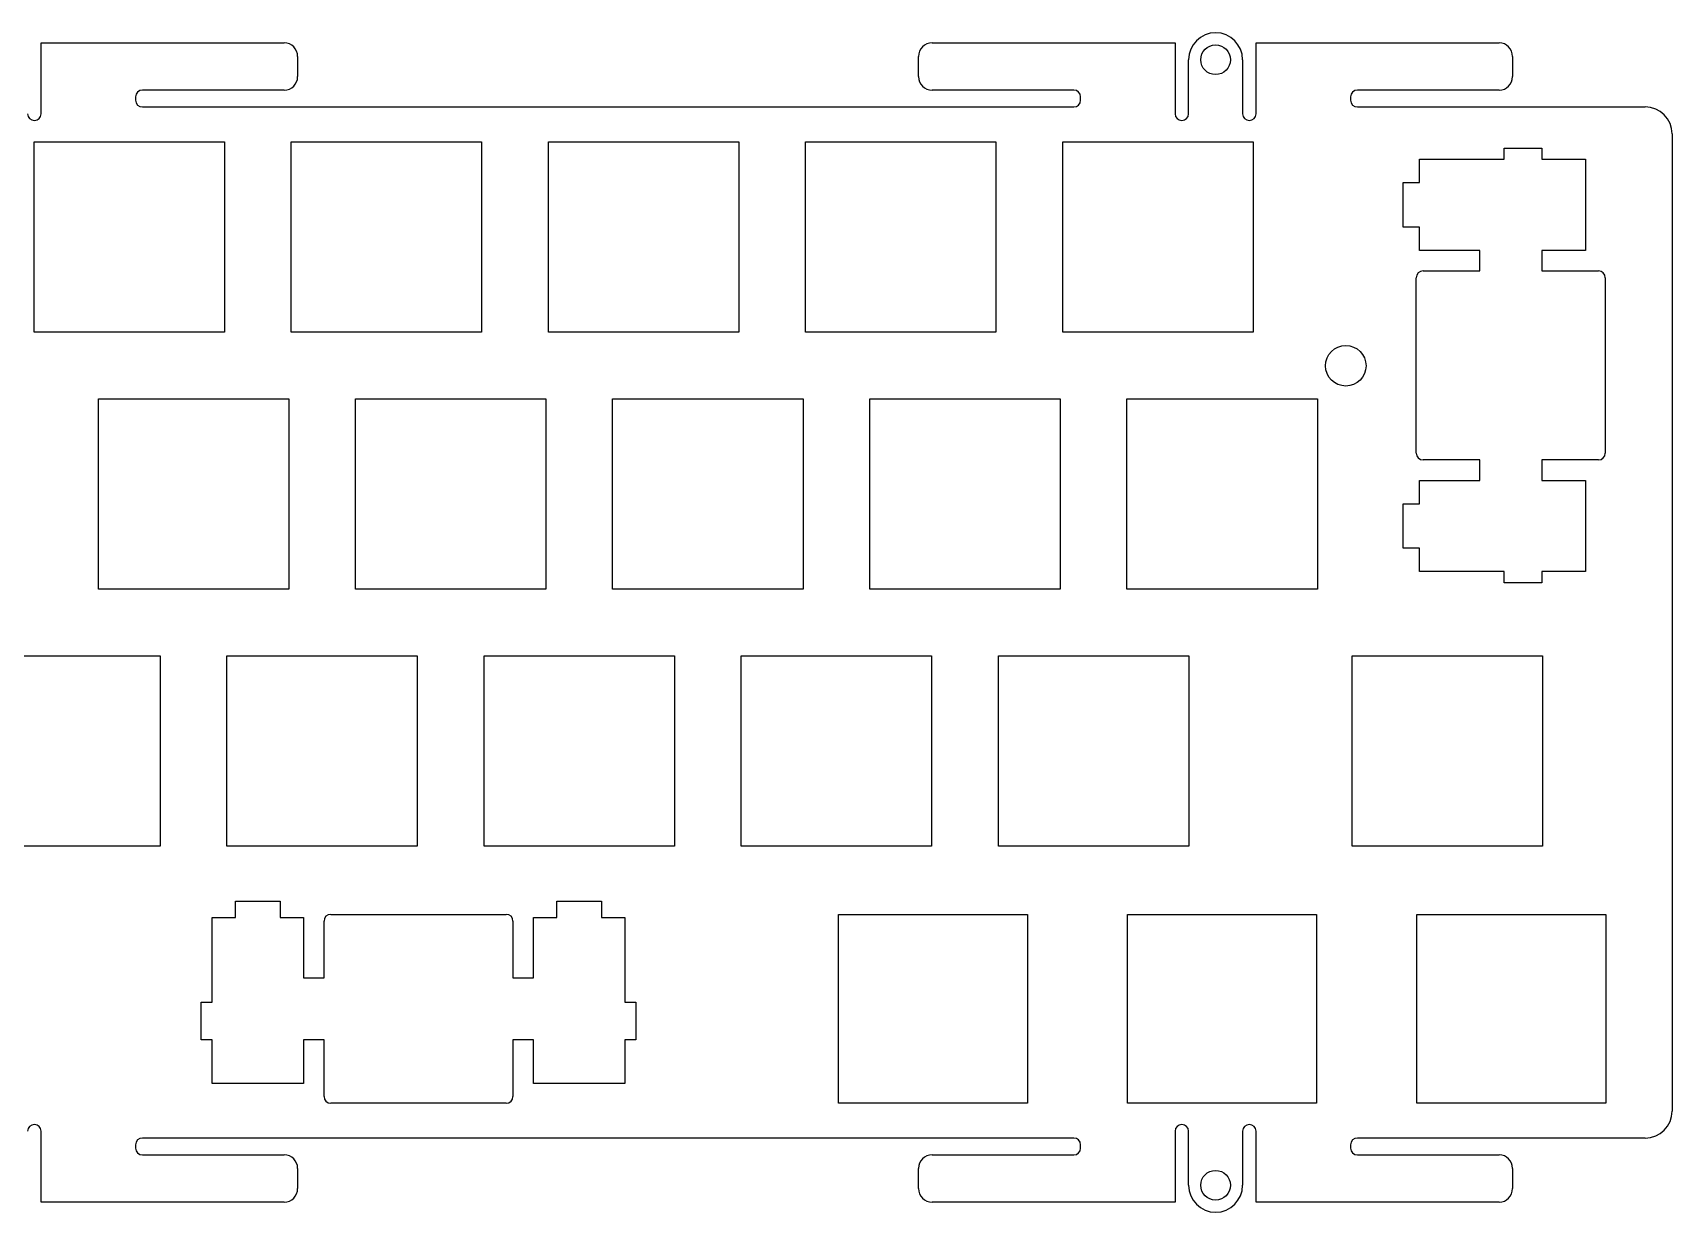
# Model space of a CAD drawing. Header units: millimetres. Extents: x 154 to 402, y -140 to -53.
# Drawn here: x 280.1 to 401.5, y -140 to -52.6 of the extents above; entities that cross this region are included whole.
import ezdxf

# ---------------------------------------------------------------- set-up
doc = ezdxf.new("R2010")
doc.units = ezdxf.units.MM
for name, color, linetype in [('Shape12734', 7, 'CONTINUOUS'), ('Shape2372', 7, 'CONTINUOUS'), ('Shape2373', 7, 'CONTINUOUS'), ('Shape2374', 7, 'CONTINUOUS'), ('Shape2375', 7, 'CONTINUOUS'), ('Shape2376', 7, 'CONTINUOUS'), ('Shape2377', 7, 'CONTINUOUS'), ('Shape2378', 7, 'CONTINUOUS'), ('Shape2379', 7, 'CONTINUOUS'), ('Shape2380', 7, 'CONTINUOUS'), ('Shape2381', 7, 'CONTINUOUS'), ('Shape2382', 7, 'CONTINUOUS'), ('Shape2383', 7, 'CONTINUOUS'), ('Shape2384', 7, 'CONTINUOUS'), ('Shape2385', 7, 'CONTINUOUS'), ('Shape2386', 7, 'CONTINUOUS'), ('Shape2387', 7, 'CONTINUOUS'), ('Shape2388', 7, 'CONTINUOUS'), ('Shape2389', 7, 'CONTINUOUS'), ('Shape2390', 7, 'CONTINUOUS'), ('Shape2391', 7, 'CONTINUOUS'), ('Shape2392', 7, 'CONTINUOUS'), ('Shape2393', 7, 'CONTINUOUS'), ('Shape2394', 7, 'CONTINUOUS'), ('Shape2395', 7, 'CONTINUOUS'), ('Shape2396', 7, 'CONTINUOUS'), ('Shape2397', 7, 'CONTINUOUS'), ('Shape2398', 7, 'CONTINUOUS'), ('Shape2399', 7, 'CONTINUOUS'), ('Shape2400', 7, 'CONTINUOUS'), ('Shape2401', 7, 'CONTINUOUS'), ('Shape2402', 7, 'CONTINUOUS'), ('Shape2403', 7, 'CONTINUOUS'), ('Shape2404', 7, 'CONTINUOUS'), ('Shape2405', 7, 'CONTINUOUS'), ('Shape2406', 7, 'CONTINUOUS'), ('Shape2407', 7, 'CONTINUOUS'), ('Shape2408', 7, 'CONTINUOUS'), ('Shape2409', 7, 'CONTINUOUS'), ('Shape2410', 7, 'CONTINUOUS'), ('Shape2411', 7, 'CONTINUOUS'), ('Shape2412', 7, 'CONTINUOUS'), ('Shape2413', 7, 'CONTINUOUS'), ('Shape2414', 7, 'CONTINUOUS'), ('Shape2415', 7, 'CONTINUOUS'), ('Shape2416', 7, 'CONTINUOUS'), ('Shape2417', 7, 'CONTINUOUS'), ('Shape2418', 7, 'CONTINUOUS'), ('Shape2419', 7, 'CONTINUOUS'), ('Shape2420', 7, 'CONTINUOUS'), ('Shape2421', 7, 'CONTINUOUS'), ('Shape2422', 7, 'CONTINUOUS'), ('Shape2423', 7, 'CONTINUOUS'), ('Shape2424', 7, 'CONTINUOUS'), ('Shape2425', 7, 'CONTINUOUS'), ('Shape2426', 7, 'CONTINUOUS'), ('Shape2427', 7, 'CONTINUOUS'), ('Shape2428', 7, 'CONTINUOUS'), ('Shape2429', 7, 'CONTINUOUS'), ('Shape2430', 7, 'CONTINUOUS'), ('Shape2431', 7, 'CONTINUOUS'), ('Shape2432', 7, 'CONTINUOUS'), ('Shape2433', 7, 'CONTINUOUS'), ('Shape2434', 7, 'CONTINUOUS'), ('Shape2435', 7, 'CONTINUOUS'), ('Shape2436', 7, 'CONTINUOUS'), ('Shape2437', 7, 'CONTINUOUS'), ('Shape2438', 7, 'CONTINUOUS'), ('Shape2439', 7, 'CONTINUOUS'), ('Shape2519', 7, 'CONTINUOUS'), ('Shape2520', 7, 'CONTINUOUS'), ('Shape2521', 7, 'CONTINUOUS'), ('Shape2522', 7, 'CONTINUOUS'), ('Shape2523', 7, 'CONTINUOUS'), ('Shape2524', 7, 'CONTINUOUS'), ('Shape2527', 7, 'CONTINUOUS'), ('Shape3602', 7, 'CONTINUOUS'), ('Shape3603', 7, 'CONTINUOUS'), ('Shape3604', 7, 'CONTINUOUS'), ('Shape3605', 7, 'CONTINUOUS'), ('Shape3606', 7, 'CONTINUOUS'), ('Shape3607', 7, 'CONTINUOUS'), ('Shape3608', 7, 'CONTINUOUS'), ('Shape3609', 7, 'CONTINUOUS'), ('Shape3610', 7, 'CONTINUOUS'), ('Shape3611', 7, 'CONTINUOUS'), ('Shape3612', 7, 'CONTINUOUS'), ('Shape3613', 7, 'CONTINUOUS'), ('Shape3614', 7, 'CONTINUOUS'), ('Shape3615', 7, 'CONTINUOUS'), ('Shape3616', 7, 'CONTINUOUS'), ('Shape3617', 7, 'CONTINUOUS'), ('Shape3618', 7, 'CONTINUOUS'), ('Shape3619', 7, 'CONTINUOUS'), ('Shape3620', 7, 'CONTINUOUS'), ('Shape3621', 7, 'CONTINUOUS'), ('Shape3622', 7, 'CONTINUOUS'), ('Shape3623', 7, 'CONTINUOUS'), ('Shape3624', 7, 'CONTINUOUS'), ('Shape3625', 7, 'CONTINUOUS'), ('Shape3626', 7, 'CONTINUOUS'), ('Shape3627', 7, 'CONTINUOUS'), ('Shape3628', 7, 'CONTINUOUS'), ('Shape3629', 7, 'CONTINUOUS'), ('Shape3630', 7, 'CONTINUOUS'), ('Shape3631', 7, 'CONTINUOUS'), ('Shape3632', 7, 'CONTINUOUS'), ('Shape3633', 7, 'CONTINUOUS'), ('Shape3634', 7, 'CONTINUOUS'), ('Shape3635', 7, 'CONTINUOUS'), ('Shape3636', 7, 'CONTINUOUS'), ('Shape3637', 7, 'CONTINUOUS'), ('Shape3638', 7, 'CONTINUOUS'), ('Shape3639', 7, 'CONTINUOUS'), ('Shape3640', 7, 'CONTINUOUS'), ('Shape3641', 7, 'CONTINUOUS'), ('Shape366', 7, 'CONTINUOUS'), ('Shape367', 7, 'CONTINUOUS'), ('Shape368', 7, 'CONTINUOUS'), ('Shape369', 7, 'CONTINUOUS'), ('Shape370', 7, 'CONTINUOUS'), ('Shape371', 7, 'CONTINUOUS'), ('Shape372', 7, 'CONTINUOUS'), ('Shape373', 7, 'CONTINUOUS'), ('Shape374', 7, 'CONTINUOUS'), ('Shape375', 7, 'CONTINUOUS'), ('Shape376', 7, 'CONTINUOUS'), ('Shape377', 7, 'CONTINUOUS'), ('Shape4443', 7, 'CONTINUOUS'), ('Shape4444', 7, 'CONTINUOUS'), ('Shape4445', 7, 'CONTINUOUS'), ('Shape4446', 7, 'CONTINUOUS'), ('Shape4447', 7, 'CONTINUOUS'), ('Shape4448', 7, 'CONTINUOUS'), ('Shape4449', 7, 'CONTINUOUS'), ('Shape4450', 7, 'CONTINUOUS'), ('Shape4451', 7, 'CONTINUOUS'), ('Shape4452', 7, 'CONTINUOUS'), ('Shape4453', 7, 'CONTINUOUS'), ('Shape4454', 7, 'CONTINUOUS'), ('Shape4455', 7, 'CONTINUOUS'), ('Shape4456', 7, 'CONTINUOUS'), ('Shape4457', 7, 'CONTINUOUS'), ('Shape4458', 7, 'CONTINUOUS'), ('Shape4459', 7, 'CONTINUOUS'), ('Shape4460', 7, 'CONTINUOUS'), ('Shape4461', 7, 'CONTINUOUS'), ('Shape4462', 7, 'CONTINUOUS'), ('Shape4463', 7, 'CONTINUOUS'), ('Shape4464', 7, 'CONTINUOUS'), ('Shape4465', 7, 'CONTINUOUS'), ('Shape4466', 7, 'CONTINUOUS'), ('Shape4467', 7, 'CONTINUOUS'), ('Shape4468', 7, 'CONTINUOUS'), ('Shape4469', 7, 'CONTINUOUS'), ('Shape4470', 7, 'CONTINUOUS'), ('Shape4471', 7, 'CONTINUOUS'), ('Shape4472', 7, 'CONTINUOUS'), ('Shape4473', 7, 'CONTINUOUS'), ('Shape4474', 7, 'CONTINUOUS'), ('Shape4475', 7, 'CONTINUOUS'), ('Shape4476', 7, 'CONTINUOUS'), ('Shape4477', 7, 'CONTINUOUS'), ('Shape4478', 7, 'CONTINUOUS'), ('Shape4479', 7, 'CONTINUOUS'), ('Shape4480', 7, 'CONTINUOUS'), ('Shape4481', 7, 'CONTINUOUS'), ('Shape4482', 7, 'CONTINUOUS'), ('Shape530', 7, 'CONTINUOUS'), ('Shape531', 7, 'CONTINUOUS'), ('Shape532', 7, 'CONTINUOUS'), ('Shape533', 7, 'CONTINUOUS'), ('Shape534', 7, 'CONTINUOUS'), ('Shape535', 7, 'CONTINUOUS'), ('Shape536', 7, 'CONTINUOUS'), ('Shape537', 7, 'CONTINUOUS'), ('Shape538', 7, 'CONTINUOUS'), ('Shape539', 7, 'CONTINUOUS'), ('Shape540', 7, 'CONTINUOUS'), ('Shape541', 7, 'CONTINUOUS'), ('Shape542', 7, 'CONTINUOUS'), ('Shape543', 7, 'CONTINUOUS'), ('Shape544', 7, 'CONTINUOUS'), ('Shape545', 7, 'CONTINUOUS'), ('Shape546', 7, 'CONTINUOUS'), ('Shape547', 7, 'CONTINUOUS'), ('Shape548', 7, 'CONTINUOUS'), ('Shape549', 7, 'CONTINUOUS'), ('Shape590', 7, 'CONTINUOUS'), ('Shape591', 7, 'CONTINUOUS'), ('Shape592', 7, 'CONTINUOUS'), ('Shape593', 7, 'CONTINUOUS'), ('Shape594', 7, 'CONTINUOUS'), ('Shape595', 7, 'CONTINUOUS'), ('Shape596', 7, 'CONTINUOUS'), ('Shape597', 7, 'CONTINUOUS'), ('Shape598', 7, 'CONTINUOUS'), ('Shape599', 7, 'CONTINUOUS'), ('Shape600', 7, 'CONTINUOUS'), ('Shape601', 7, 'CONTINUOUS'), ('Shape602', 7, 'CONTINUOUS'), ('Shape603', 7, 'CONTINUOUS'), ('Shape604', 7, 'CONTINUOUS'), ('Shape605', 7, 'CONTINUOUS'), ('Shape606', 7, 'CONTINUOUS'), ('Shape607', 7, 'CONTINUOUS'), ('Shape608', 7, 'CONTINUOUS'), ('Shape609', 7, 'CONTINUOUS'), ('Shape626', 7, 'CONTINUOUS'), ('Shape627', 7, 'CONTINUOUS'), ('Shape628', 7, 'CONTINUOUS'), ('Shape630', 7, 'CONTINUOUS'), ('Shape631', 7, 'CONTINUOUS'), ('Shape632', 7, 'CONTINUOUS'), ('Shape633', 7, 'CONTINUOUS'), ('Shape634', 7, 'CONTINUOUS'), ('Shape635', 7, 'CONTINUOUS'), ('Shape636', 7, 'CONTINUOUS'), ('Shape637', 7, 'CONTINUOUS'), ('Shape638', 7, 'CONTINUOUS'), ('Shape639', 7, 'CONTINUOUS'), ('Shape640', 7, 'CONTINUOUS'), ('Shape641', 7, 'CONTINUOUS'), ('Shape642', 7, 'CONTINUOUS'), ('Shape643', 7, 'CONTINUOUS'), ('Shape644', 7, 'CONTINUOUS'), ('Shape645', 7, 'CONTINUOUS'), ('Shape646', 7, 'CONTINUOUS'), ('Shape647', 7, 'CONTINUOUS'), ('Shape648', 7, 'CONTINUOUS'), ('Shape649', 7, 'CONTINUOUS')]:
    doc.layers.add(name, color=color, linetype=linetype)

msp = doc.modelspace()

# ---------------------------------------------------------------- linework, layer by layer
at = {"layer": 'Shape12734'}
msp.add_circle((377.319, -77.3211), 1.5, dxfattribs=at)
at = {"layer": 'Shape2372'}
msp.add_arc((298.675, -55.8964), 1, -90, 0, dxfattribs=at)
at = {"layer": 'Shape2373'}
msp.add_line((298.675, -56.8964), (288.175, -56.8964), dxfattribs=at)
at = {"layer": 'Shape2374'}
msp.add_arc((288.175, -57.3964), 0.5, 90, 180, dxfattribs=at)
at = {"layer": 'Shape2375'}
msp.add_line((287.675, -57.3964), (287.675, -57.6455), dxfattribs=at)
at = {"layer": 'Shape2376'}
msp.add_arc((288.175, -57.6455), 0.5, 180, -90, dxfattribs=at)
at = {"layer": 'Shape2377'}
msp.add_line((288.175, -58.1455), (357.175, -58.1455), dxfattribs=at)
at = {"layer": 'Shape2378'}
msp.add_arc((357.175, -57.6455), 0.5, -90, 0, dxfattribs=at)
at = {"layer": 'Shape2379'}
msp.add_line((357.675, -57.6455), (357.675, -57.3964), dxfattribs=at)
at = {"layer": 'Shape2380'}
msp.add_arc((357.175, -57.3964), 0.5, 0, 90, dxfattribs=at)
at = {"layer": 'Shape2381'}
msp.add_line((357.175, -56.8964), (346.675, -56.8964), dxfattribs=at)
at = {"layer": 'Shape2382'}
msp.add_arc((346.675, -55.8964), 1, 180, -90, dxfattribs=at)
at = {"layer": 'Shape2383'}
msp.add_line((345.675, -55.8964), (345.675, -54.3964), dxfattribs=at)
at = {"layer": 'Shape2384'}
msp.add_arc((346.675, -54.3964), 1, 90, 180, dxfattribs=at)
at = {"layer": 'Shape2385'}
msp.add_line((346.675, -53.3964), (364.675, -53.3964), dxfattribs=at)
at = {"layer": 'Shape2386'}
msp.add_line((364.675, -53.3964), (364.675, -58.6464), dxfattribs=at)
at = {"layer": 'Shape2387'}
msp.add_arc((365.175, -58.6464), 0.5, 180, 0, dxfattribs=at)
at = {"layer": 'Shape2388'}
msp.add_line((365.675, -58.6464), (365.675, -54.6464), dxfattribs=at)
at = {"layer": 'Shape2389'}
msp.add_arc((367.675, -54.6464), 2, 0, 180, dxfattribs=at)
at = {"layer": 'Shape2390'}
msp.add_line((369.675, -54.6464), (369.675, -58.6464), dxfattribs=at)
at = {"layer": 'Shape2391'}
msp.add_arc((370.175, -58.6464), 0.5, 180, 0, dxfattribs=at)
at = {"layer": 'Shape2392'}
msp.add_line((370.675, -58.6464), (370.675, -53.3964), dxfattribs=at)
at = {"layer": 'Shape2393'}
msp.add_line((370.675, -53.3964), (388.675, -53.3964), dxfattribs=at)
at = {"layer": 'Shape2394'}
msp.add_arc((388.675, -54.3964), 1, 0, 90, dxfattribs=at)
at = {"layer": 'Shape2395'}
msp.add_line((389.675, -54.3964), (389.675, -55.8964), dxfattribs=at)
at = {"layer": 'Shape2396'}
msp.add_arc((388.675, -55.8964), 1, -90, 0, dxfattribs=at)
at = {"layer": 'Shape2397'}
msp.add_line((388.675, -56.8964), (378.175, -56.8964), dxfattribs=at)
at = {"layer": 'Shape2398'}
msp.add_arc((378.175, -57.3964), 0.5, 90, 180, dxfattribs=at)
at = {"layer": 'Shape2399'}
msp.add_line((377.675, -57.3964), (377.675, -57.6455), dxfattribs=at)
at = {"layer": 'Shape2400'}
msp.add_arc((378.175, -57.6455), 0.5, 180, -90, dxfattribs=at)
at = {"layer": 'Shape2401'}
msp.add_line((378.175, -58.1455), (399.5, -58.1455), dxfattribs=at)
at = {"layer": 'Shape2402'}
msp.add_arc((399.5, -60.1455), 2, 0, 90, dxfattribs=at)
at = {"layer": 'Shape2403'}
msp.add_line((401.5, -60.1455), (401.5, -132.546), dxfattribs=at)
at = {"layer": 'Shape2404'}
msp.add_arc((399.5, -132.546), 2, -90, 0, dxfattribs=at)
at = {"layer": 'Shape2405'}
msp.add_line((399.5, -134.546), (378.175, -134.546), dxfattribs=at)
at = {"layer": 'Shape2406'}
msp.add_arc((378.175, -135.046), 0.5, 90, 180, dxfattribs=at)
at = {"layer": 'Shape2407'}
msp.add_line((377.675, -135.046), (377.675, -135.295), dxfattribs=at)
at = {"layer": 'Shape2408'}
msp.add_arc((378.175, -135.295), 0.5, 180, -90, dxfattribs=at)
at = {"layer": 'Shape2409'}
msp.add_line((378.175, -135.795), (388.675, -135.795), dxfattribs=at)
at = {"layer": 'Shape2410'}
msp.add_arc((388.675, -136.795), 1, 0, 90, dxfattribs=at)
at = {"layer": 'Shape2411'}
msp.add_line((389.675, -136.795), (389.675, -138.295), dxfattribs=at)
at = {"layer": 'Shape2412'}
msp.add_arc((388.675, -138.295), 1, -90, 0, dxfattribs=at)
at = {"layer": 'Shape2413'}
msp.add_line((388.675, -139.295), (370.675, -139.295), dxfattribs=at)
at = {"layer": 'Shape2414'}
msp.add_line((370.675, -139.295), (370.675, -134.045), dxfattribs=at)
at = {"layer": 'Shape2415'}
msp.add_arc((370.175, -134.045), 0.5, 0, 180, dxfattribs=at)
at = {"layer": 'Shape2416'}
msp.add_line((369.675, -134.045), (369.675, -138.045), dxfattribs=at)
at = {"layer": 'Shape2417'}
msp.add_arc((367.675, -138.045), 2, 180, 0, dxfattribs=at)
at = {"layer": 'Shape2418'}
msp.add_line((365.675, -138.045), (365.675, -134.045), dxfattribs=at)
at = {"layer": 'Shape2419'}
msp.add_arc((365.175, -134.045), 0.5, 0, 180, dxfattribs=at)
at = {"layer": 'Shape2420'}
msp.add_line((364.675, -134.045), (364.675, -139.295), dxfattribs=at)
at = {"layer": 'Shape2421'}
msp.add_line((364.675, -139.295), (346.675, -139.295), dxfattribs=at)
at = {"layer": 'Shape2422'}
msp.add_arc((346.675, -138.295), 1, 180, -90, dxfattribs=at)
at = {"layer": 'Shape2423'}
msp.add_line((345.675, -138.295), (345.675, -136.795), dxfattribs=at)
at = {"layer": 'Shape2424'}
msp.add_arc((346.675, -136.795), 1, 90, 180, dxfattribs=at)
at = {"layer": 'Shape2425'}
msp.add_line((346.675, -135.795), (357.175, -135.795), dxfattribs=at)
at = {"layer": 'Shape2426'}
msp.add_arc((357.175, -135.295), 0.5, -90, 0, dxfattribs=at)
at = {"layer": 'Shape2427'}
msp.add_line((357.675, -135.295), (357.675, -135.046), dxfattribs=at)
at = {"layer": 'Shape2428'}
msp.add_arc((357.175, -135.046), 0.5, 0, 90, dxfattribs=at)
at = {"layer": 'Shape2429'}
msp.add_line((357.175, -134.546), (288.175, -134.546), dxfattribs=at)
at = {"layer": 'Shape2430'}
msp.add_arc((288.175, -135.046), 0.5, 90, 180, dxfattribs=at)
at = {"layer": 'Shape2431'}
msp.add_line((287.675, -135.046), (287.675, -135.295), dxfattribs=at)
at = {"layer": 'Shape2432'}
msp.add_arc((288.175, -135.295), 0.5, 180, -90, dxfattribs=at)
at = {"layer": 'Shape2433'}
msp.add_line((288.175, -135.795), (298.675, -135.795), dxfattribs=at)
at = {"layer": 'Shape2434'}
msp.add_arc((298.675, -136.795), 1, 0, 90, dxfattribs=at)
at = {"layer": 'Shape2435'}
msp.add_line((299.675, -136.795), (299.675, -138.295), dxfattribs=at)
at = {"layer": 'Shape2436'}
msp.add_arc((298.675, -138.295), 1, -90, 0, dxfattribs=at)
at = {"layer": 'Shape2437'}
msp.add_line((298.675, -139.295), (280.675, -139.295), dxfattribs=at)
at = {"layer": 'Shape2438'}
msp.add_line((280.675, -139.295), (280.675, -134.045), dxfattribs=at)
at = {"layer": 'Shape2439'}
msp.add_arc((280.175, -134.045), 0.5, 0, 180, dxfattribs=at)
at = {"layer": 'Shape2519'}
msp.add_arc((280.175, -58.6464), 0.5, 180, 0, dxfattribs=at)
at = {"layer": 'Shape2520'}
msp.add_line((280.675, -58.6464), (280.675, -53.3964), dxfattribs=at)
at = {"layer": 'Shape2521'}
msp.add_line((280.675, -53.3964), (298.675, -53.3964), dxfattribs=at)
at = {"layer": 'Shape2522'}
msp.add_arc((298.675, -54.3964), 1, 0, 90, dxfattribs=at)
at = {"layer": 'Shape2523'}
msp.add_line((299.675, -54.3964), (299.675, -55.8964), dxfattribs=at)
at = {"layer": 'Shape2524'}
msp.add_circle((367.675, -54.6464), 1.1, dxfattribs=at)
at = {"layer": 'Shape2527'}
msp.add_circle((367.675, -138.045), 1.1, dxfattribs=at)
at = {"layer": 'Shape3602'}
msp.add_line((301.63, -131.47), (301.63, -127.271), dxfattribs=at)
at = {"layer": 'Shape3603'}
msp.add_arc((302.13, -131.47), 0.5, 180, -90, dxfattribs=at)
at = {"layer": 'Shape3604'}
msp.add_line((301.63, -127.271), (300.105, -127.271), dxfattribs=at)
at = {"layer": 'Shape3605'}
msp.add_line((300.105, -127.271), (300.105, -130.5), dxfattribs=at)
at = {"layer": 'Shape3606'}
msp.add_line((300.105, -130.5), (293.355, -130.5), dxfattribs=at)
at = {"layer": 'Shape3607'}
msp.add_line((293.355, -130.5), (293.355, -127.271), dxfattribs=at)
at = {"layer": 'Shape3608'}
msp.add_line((293.355, -127.271), (292.529, -127.271), dxfattribs=at)
at = {"layer": 'Shape3609'}
msp.add_line((292.529, -127.271), (292.529, -124.471), dxfattribs=at)
at = {"layer": 'Shape3610'}
msp.add_line((292.529, -124.471), (293.355, -124.471), dxfattribs=at)
at = {"layer": 'Shape3611'}
msp.add_line((293.355, -124.471), (293.355, -118.201), dxfattribs=at)
at = {"layer": 'Shape3612'}
msp.add_line((293.355, -118.201), (295.08, -118.201), dxfattribs=at)
at = {"layer": 'Shape3613'}
msp.add_line((295.08, -118.201), (295.08, -117.001), dxfattribs=at)
at = {"layer": 'Shape3614'}
msp.add_line((295.08, -117.001), (298.379, -117.001), dxfattribs=at)
at = {"layer": 'Shape3615'}
msp.add_line((298.379, -117.001), (298.379, -118.201), dxfattribs=at)
at = {"layer": 'Shape3616'}
msp.add_line((298.379, -118.201), (300.105, -118.201), dxfattribs=at)
at = {"layer": 'Shape3617'}
msp.add_line((300.105, -118.201), (300.105, -122.67), dxfattribs=at)
at = {"layer": 'Shape3618'}
msp.add_line((300.105, -122.67), (301.63, -122.67), dxfattribs=at)
at = {"layer": 'Shape3619'}
msp.add_line((301.63, -122.67), (301.63, -118.471), dxfattribs=at)
at = {"layer": 'Shape3620'}
msp.add_line((302.13, -117.971), (315.129, -117.971), dxfattribs=at)
at = {"layer": 'Shape3621'}
msp.add_arc((315.129, -118.471), 0.5, 0, 90, dxfattribs=at)
at = {"layer": 'Shape3622'}
msp.add_arc((302.13, -118.471), 0.5, 90, 180, dxfattribs=at)
at = {"layer": 'Shape3623'}
msp.add_line((315.629, -118.471), (315.629, -122.67), dxfattribs=at)
at = {"layer": 'Shape3624'}
msp.add_line((315.629, -122.67), (317.155, -122.67), dxfattribs=at)
at = {"layer": 'Shape3625'}
msp.add_line((317.155, -122.67), (317.155, -118.201), dxfattribs=at)
at = {"layer": 'Shape3626'}
msp.add_line((317.155, -118.201), (318.879, -118.201), dxfattribs=at)
at = {"layer": 'Shape3627'}
msp.add_line((318.879, -118.201), (318.879, -117.001), dxfattribs=at)
at = {"layer": 'Shape3628'}
msp.add_line((318.879, -117.001), (322.179, -117.001), dxfattribs=at)
at = {"layer": 'Shape3629'}
msp.add_line((322.179, -117.001), (322.179, -118.201), dxfattribs=at)
at = {"layer": 'Shape3630'}
msp.add_line((322.179, -118.201), (323.904, -118.201), dxfattribs=at)
at = {"layer": 'Shape3631'}
msp.add_line((323.904, -118.201), (323.904, -124.471), dxfattribs=at)
at = {"layer": 'Shape3632'}
msp.add_line((323.904, -124.471), (324.73, -124.471), dxfattribs=at)
at = {"layer": 'Shape3633'}
msp.add_line((324.73, -124.471), (324.73, -127.271), dxfattribs=at)
at = {"layer": 'Shape3634'}
msp.add_line((324.73, -127.271), (323.904, -127.271), dxfattribs=at)
at = {"layer": 'Shape3635'}
msp.add_line((323.904, -127.271), (323.904, -130.5), dxfattribs=at)
at = {"layer": 'Shape3636'}
msp.add_line((323.904, -130.5), (317.155, -130.5), dxfattribs=at)
at = {"layer": 'Shape3637'}
msp.add_line((317.155, -130.5), (317.155, -127.271), dxfattribs=at)
at = {"layer": 'Shape3638'}
msp.add_line((317.155, -127.271), (315.629, -127.271), dxfattribs=at)
at = {"layer": 'Shape3639'}
msp.add_line((315.629, -127.271), (315.629, -131.47), dxfattribs=at)
at = {"layer": 'Shape3640'}
msp.add_arc((315.129, -131.47), 0.5, -90, 0, dxfattribs=at)
at = {"layer": 'Shape3641'}
msp.add_line((315.129, -131.97), (302.13, -131.97), dxfattribs=at)
at = {"layer": 'Shape366'}
msp.add_line((396.592, -117.971), (396.592, -131.971), dxfattribs=at)
at = {"layer": 'Shape367'}
msp.add_line((396.592, -131.971), (382.592, -131.971), dxfattribs=at)
at = {"layer": 'Shape368'}
msp.add_line((382.592, -131.971), (382.592, -117.971), dxfattribs=at)
at = {"layer": 'Shape369'}
msp.add_line((382.592, -117.971), (396.592, -117.971), dxfattribs=at)
at = {"layer": 'Shape370'}
msp.add_line((375.161, -117.971), (375.161, -131.971), dxfattribs=at)
at = {"layer": 'Shape371'}
msp.add_line((375.161, -131.971), (361.161, -131.971), dxfattribs=at)
at = {"layer": 'Shape372'}
msp.add_line((361.161, -131.971), (361.161, -117.971), dxfattribs=at)
at = {"layer": 'Shape373'}
msp.add_line((361.161, -117.971), (375.161, -117.971), dxfattribs=at)
at = {"layer": 'Shape374'}
msp.add_line((353.73, -117.971), (353.73, -131.971), dxfattribs=at)
at = {"layer": 'Shape375'}
msp.add_line((353.73, -131.971), (339.73, -131.971), dxfattribs=at)
at = {"layer": 'Shape376'}
msp.add_line((339.73, -131.971), (339.73, -117.971), dxfattribs=at)
at = {"layer": 'Shape377'}
msp.add_line((339.73, -117.971), (353.73, -117.971), dxfattribs=at)
at = {"layer": 'Shape4443'}
msp.add_line((396.043, -84.2952), (391.844, -84.2952), dxfattribs=at)
at = {"layer": 'Shape4444'}
msp.add_arc((396.043, -83.7952), 0.5, -90, 0, dxfattribs=at)
at = {"layer": 'Shape4445'}
msp.add_line((391.844, -84.2952), (391.844, -85.8206), dxfattribs=at)
at = {"layer": 'Shape4446'}
msp.add_line((391.844, -85.8206), (395.073, -85.8206), dxfattribs=at)
at = {"layer": 'Shape4447'}
msp.add_line((395.073, -85.8206), (395.073, -92.5703), dxfattribs=at)
at = {"layer": 'Shape4448'}
msp.add_line((395.073, -92.5703), (391.844, -92.5703), dxfattribs=at)
at = {"layer": 'Shape4449'}
msp.add_line((391.844, -92.5703), (391.844, -93.3958), dxfattribs=at)
at = {"layer": 'Shape4450'}
msp.add_line((391.844, -93.3958), (389.044, -93.3958), dxfattribs=at)
at = {"layer": 'Shape4451'}
msp.add_line((389.044, -93.3958), (389.044, -92.5703), dxfattribs=at)
at = {"layer": 'Shape4452'}
msp.add_line((389.044, -92.5703), (382.774, -92.5703), dxfattribs=at)
at = {"layer": 'Shape4453'}
msp.add_line((382.774, -92.5703), (382.774, -90.8452), dxfattribs=at)
at = {"layer": 'Shape4454'}
msp.add_line((382.774, -90.8452), (381.574, -90.8452), dxfattribs=at)
at = {"layer": 'Shape4455'}
msp.add_line((381.574, -90.8452), (381.574, -87.5461), dxfattribs=at)
at = {"layer": 'Shape4456'}
msp.add_line((381.574, -87.5461), (382.774, -87.5461), dxfattribs=at)
at = {"layer": 'Shape4457'}
msp.add_line((382.774, -87.5461), (382.774, -85.8206), dxfattribs=at)
at = {"layer": 'Shape4458'}
msp.add_line((382.774, -85.8206), (387.243, -85.8206), dxfattribs=at)
at = {"layer": 'Shape4459'}
msp.add_line((387.243, -85.8206), (387.243, -84.2952), dxfattribs=at)
at = {"layer": 'Shape4460'}
msp.add_line((387.243, -84.2952), (383.044, -84.2952), dxfattribs=at)
at = {"layer": 'Shape4461'}
msp.add_line((382.544, -83.7952), (382.544, -70.7959), dxfattribs=at)
at = {"layer": 'Shape4462'}
msp.add_arc((383.044, -83.7952), 0.5, 180, -90, dxfattribs=at)
at = {"layer": 'Shape4463'}
msp.add_line((383.044, -70.2959), (387.243, -70.2959), dxfattribs=at)
at = {"layer": 'Shape4464'}
msp.add_arc((383.044, -70.7959), 0.5, 90, 180, dxfattribs=at)
at = {"layer": 'Shape4465'}
msp.add_line((387.243, -70.2959), (387.243, -68.7702), dxfattribs=at)
at = {"layer": 'Shape4466'}
msp.add_line((387.243, -68.7702), (382.774, -68.7702), dxfattribs=at)
at = {"layer": 'Shape4467'}
msp.add_line((382.774, -68.7702), (382.774, -67.0465), dxfattribs=at)
at = {"layer": 'Shape4468'}
msp.add_line((382.774, -67.0465), (381.574, -67.0465), dxfattribs=at)
at = {"layer": 'Shape4469'}
msp.add_line((381.574, -67.0465), (381.574, -63.7459), dxfattribs=at)
at = {"layer": 'Shape4470'}
msp.add_line((381.574, -63.7459), (382.774, -63.7459), dxfattribs=at)
at = {"layer": 'Shape4471'}
msp.add_line((382.774, -63.7459), (382.774, -62.0208), dxfattribs=at)
at = {"layer": 'Shape4472'}
msp.add_line((382.774, -62.0208), (389.044, -62.0208), dxfattribs=at)
at = {"layer": 'Shape4473'}
msp.add_line((389.044, -62.0208), (389.044, -61.1953), dxfattribs=at)
at = {"layer": 'Shape4474'}
msp.add_line((389.044, -61.1953), (391.844, -61.1953), dxfattribs=at)
at = {"layer": 'Shape4475'}
msp.add_line((391.844, -61.1953), (391.844, -62.0208), dxfattribs=at)
at = {"layer": 'Shape4476'}
msp.add_line((391.844, -62.0208), (395.073, -62.0208), dxfattribs=at)
at = {"layer": 'Shape4477'}
msp.add_line((395.073, -62.0208), (395.073, -68.7702), dxfattribs=at)
at = {"layer": 'Shape4478'}
msp.add_line((395.073, -68.7702), (391.844, -68.7702), dxfattribs=at)
at = {"layer": 'Shape4479'}
msp.add_line((391.844, -68.7702), (391.844, -70.2959), dxfattribs=at)
at = {"layer": 'Shape4480'}
msp.add_line((391.844, -70.2959), (396.043, -70.2959), dxfattribs=at)
at = {"layer": 'Shape4481'}
msp.add_arc((396.043, -70.7959), 0.5, 0, 90, dxfattribs=at)
at = {"layer": 'Shape4482'}
msp.add_line((396.543, -70.7959), (396.543, -83.7952), dxfattribs=at)
at = {"layer": 'Shape530'}
msp.add_line((375.212, -79.7705), (375.212, -93.8705), dxfattribs=at)
at = {"layer": 'Shape531'}
msp.add_line((375.212, -93.8705), (361.112, -93.8705), dxfattribs=at)
at = {"layer": 'Shape532'}
msp.add_line((361.112, -93.8705), (361.112, -79.7705), dxfattribs=at)
at = {"layer": 'Shape533'}
msp.add_line((361.112, -79.7705), (375.212, -79.7705), dxfattribs=at)
at = {"layer": 'Shape534'}
msp.add_line((342.063, -79.7705), (356.162, -79.7705), dxfattribs=at)
at = {"layer": 'Shape535'}
msp.add_line((356.162, -79.7705), (356.162, -93.8705), dxfattribs=at)
at = {"layer": 'Shape536'}
msp.add_line((356.162, -93.8705), (342.063, -93.8705), dxfattribs=at)
at = {"layer": 'Shape537'}
msp.add_line((342.063, -93.8705), (342.063, -79.7705), dxfattribs=at)
at = {"layer": 'Shape538'}
msp.add_line((323.012, -93.8705), (323.012, -79.7705), dxfattribs=at)
at = {"layer": 'Shape539'}
msp.add_line((323.012, -79.7705), (337.112, -79.7705), dxfattribs=at)
at = {"layer": 'Shape540'}
msp.add_line((337.112, -79.7705), (337.112, -93.8705), dxfattribs=at)
at = {"layer": 'Shape541'}
msp.add_line((337.112, -93.8705), (323.012, -93.8705), dxfattribs=at)
at = {"layer": 'Shape542'}
msp.add_line((303.963, -79.7705), (318.063, -79.7705), dxfattribs=at)
at = {"layer": 'Shape543'}
msp.add_line((318.063, -79.7705), (318.063, -93.8705), dxfattribs=at)
at = {"layer": 'Shape544'}
msp.add_line((318.063, -93.8705), (303.963, -93.8705), dxfattribs=at)
at = {"layer": 'Shape545'}
msp.add_line((303.963, -93.8705), (303.963, -79.7705), dxfattribs=at)
at = {"layer": 'Shape546'}
msp.add_line((284.912, -93.8705), (284.912, -79.7705), dxfattribs=at)
at = {"layer": 'Shape547'}
msp.add_line((284.912, -79.7705), (299.012, -79.7705), dxfattribs=at)
at = {"layer": 'Shape548'}
msp.add_line((299.012, -79.7705), (299.012, -93.8705), dxfattribs=at)
at = {"layer": 'Shape549'}
msp.add_line((299.012, -93.8705), (284.912, -93.8705), dxfattribs=at)
at = {"layer": 'Shape590'}
msp.add_line((280.15, -60.7205), (294.25, -60.7205), dxfattribs=at)
at = {"layer": 'Shape591'}
msp.add_line((294.25, -60.7205), (294.25, -74.8205), dxfattribs=at)
at = {"layer": 'Shape592'}
msp.add_line((294.25, -74.8205), (280.15, -74.8205), dxfattribs=at)
at = {"layer": 'Shape593'}
msp.add_line((280.15, -74.8205), (280.15, -60.7205), dxfattribs=at)
at = {"layer": 'Shape594'}
msp.add_line((299.2, -60.7205), (313.3, -60.7205), dxfattribs=at)
at = {"layer": 'Shape595'}
msp.add_line((313.3, -60.7205), (313.3, -74.8205), dxfattribs=at)
at = {"layer": 'Shape596'}
msp.add_line((313.3, -74.8205), (299.2, -74.8205), dxfattribs=at)
at = {"layer": 'Shape597'}
msp.add_line((299.2, -74.8205), (299.2, -60.7205), dxfattribs=at)
at = {"layer": 'Shape598'}
msp.add_line((318.25, -60.7205), (332.35, -60.7205), dxfattribs=at)
at = {"layer": 'Shape599'}
msp.add_line((332.35, -60.7205), (332.35, -74.8205), dxfattribs=at)
at = {"layer": 'Shape600'}
msp.add_line((332.35, -74.8205), (318.25, -74.8205), dxfattribs=at)
at = {"layer": 'Shape601'}
msp.add_line((318.25, -74.8205), (318.25, -60.7205), dxfattribs=at)
at = {"layer": 'Shape602'}
msp.add_line((337.3, -60.7205), (351.4, -60.7205), dxfattribs=at)
at = {"layer": 'Shape603'}
msp.add_line((351.4, -60.7205), (351.4, -74.8205), dxfattribs=at)
at = {"layer": 'Shape604'}
msp.add_line((351.4, -74.8205), (337.3, -74.8205), dxfattribs=at)
at = {"layer": 'Shape605'}
msp.add_line((337.3, -74.8205), (337.3, -60.7205), dxfattribs=at)
at = {"layer": 'Shape606'}
msp.add_line((356.35, -60.7205), (370.45, -60.7205), dxfattribs=at)
at = {"layer": 'Shape607'}
msp.add_line((370.45, -60.7205), (370.45, -74.8205), dxfattribs=at)
at = {"layer": 'Shape608'}
msp.add_line((370.45, -74.8205), (356.35, -74.8205), dxfattribs=at)
at = {"layer": 'Shape609'}
msp.add_line((356.35, -74.8205), (356.35, -60.7205), dxfattribs=at)
at = {"layer": 'Shape626'}
msp.add_line((275.387, -98.8205), (289.487, -98.8205), dxfattribs=at)
at = {"layer": 'Shape627'}
msp.add_line((289.487, -98.8205), (289.487, -112.921), dxfattribs=at)
at = {"layer": 'Shape628'}
msp.add_line((289.487, -112.921), (275.387, -112.921), dxfattribs=at)
at = {"layer": 'Shape630'}
msp.add_line((294.437, -98.8205), (308.537, -98.8205), dxfattribs=at)
at = {"layer": 'Shape631'}
msp.add_line((308.537, -98.8205), (308.537, -112.921), dxfattribs=at)
at = {"layer": 'Shape632'}
msp.add_line((308.537, -112.921), (294.437, -112.921), dxfattribs=at)
at = {"layer": 'Shape633'}
msp.add_line((294.437, -112.921), (294.437, -98.8205), dxfattribs=at)
at = {"layer": 'Shape634'}
msp.add_line((313.487, -98.8205), (327.587, -98.8205), dxfattribs=at)
at = {"layer": 'Shape635'}
msp.add_line((327.587, -98.8205), (327.587, -112.921), dxfattribs=at)
at = {"layer": 'Shape636'}
msp.add_line((327.587, -112.921), (313.487, -112.921), dxfattribs=at)
at = {"layer": 'Shape637'}
msp.add_line((313.487, -112.921), (313.487, -98.8205), dxfattribs=at)
at = {"layer": 'Shape638'}
msp.add_line((332.537, -98.8205), (346.637, -98.8205), dxfattribs=at)
at = {"layer": 'Shape639'}
msp.add_line((346.637, -98.8205), (346.637, -112.921), dxfattribs=at)
at = {"layer": 'Shape640'}
msp.add_line((346.637, -112.921), (332.537, -112.921), dxfattribs=at)
at = {"layer": 'Shape641'}
msp.add_line((332.537, -112.921), (332.537, -98.8205), dxfattribs=at)
at = {"layer": 'Shape642'}
msp.add_line((351.587, -98.8205), (365.687, -98.8205), dxfattribs=at)
at = {"layer": 'Shape643'}
msp.add_line((365.687, -98.8205), (365.687, -112.921), dxfattribs=at)
at = {"layer": 'Shape644'}
msp.add_line((365.687, -112.921), (351.587, -112.921), dxfattribs=at)
at = {"layer": 'Shape645'}
msp.add_line((351.587, -112.921), (351.587, -98.8205), dxfattribs=at)
at = {"layer": 'Shape646'}
msp.add_line((377.781, -98.8205), (391.881, -98.8205), dxfattribs=at)
at = {"layer": 'Shape647'}
msp.add_line((391.881, -98.8205), (391.881, -112.921), dxfattribs=at)
at = {"layer": 'Shape648'}
msp.add_line((391.881, -112.921), (377.781, -112.921), dxfattribs=at)
at = {"layer": 'Shape649'}
msp.add_line((377.781, -112.921), (377.781, -98.8205), dxfattribs=at)

doc.saveas('drawing.dxf')
